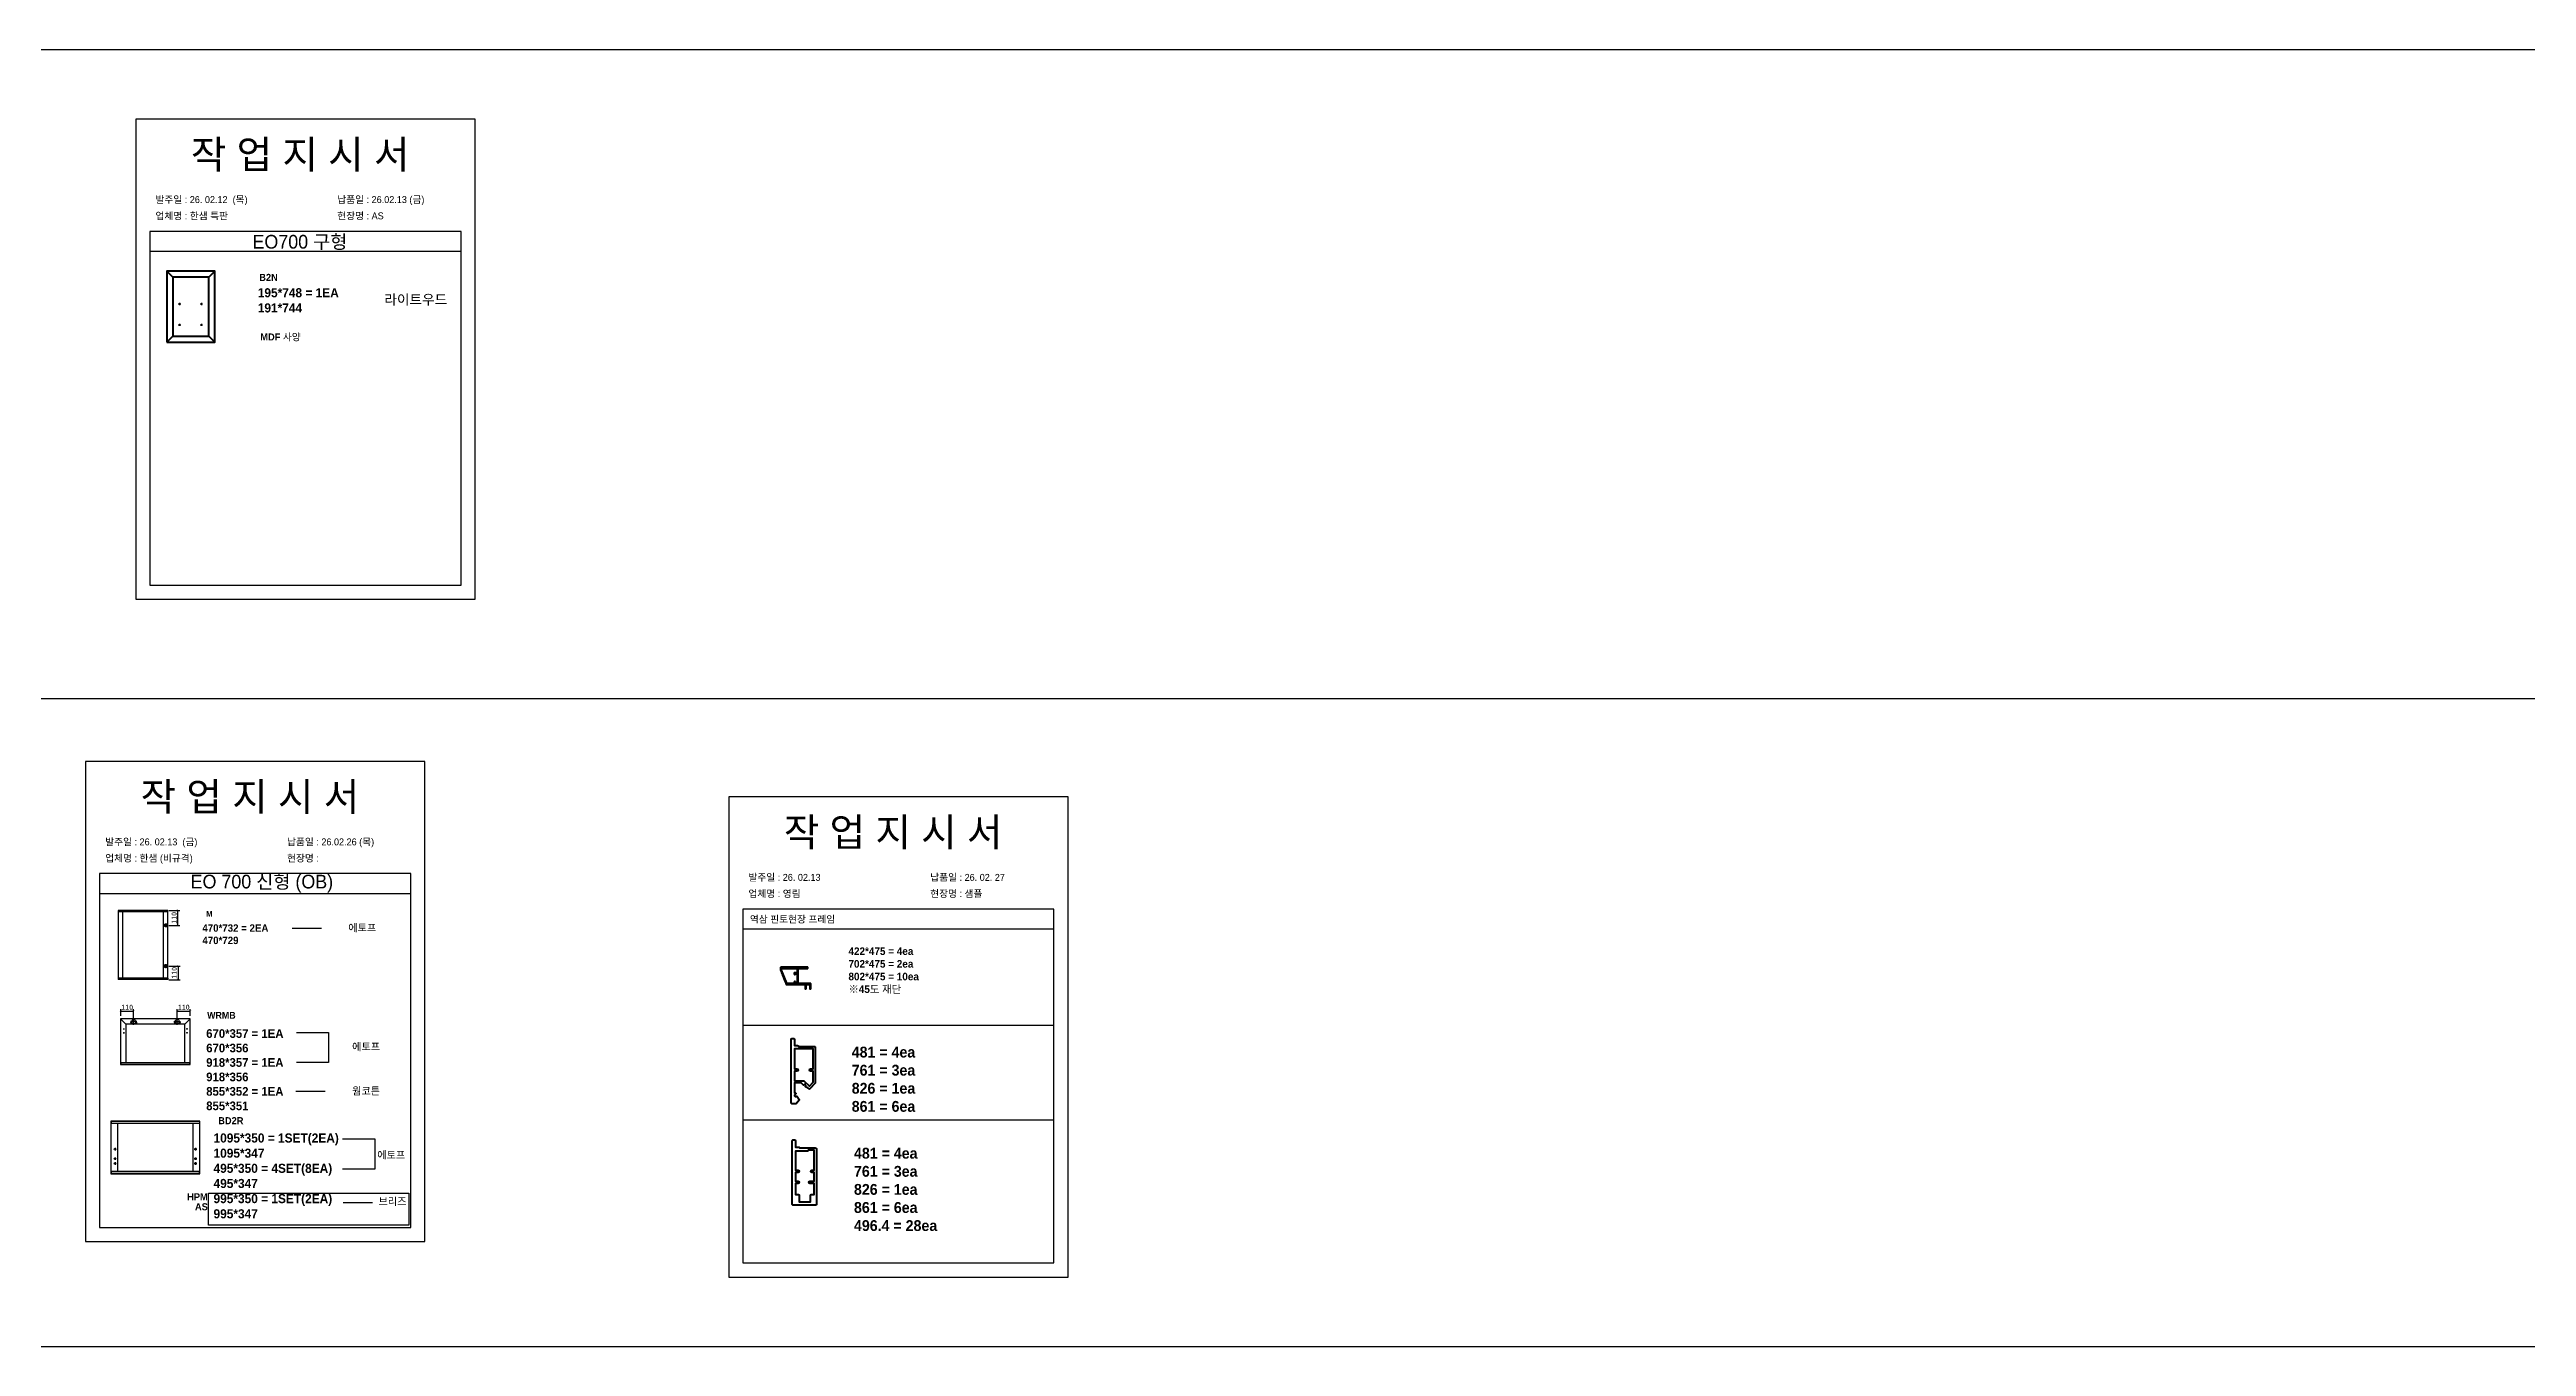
# Model space of a CAD drawing. Header units: millimetres. Extents: x -44117 to 256353, y -2095463 to 65325.
# Drawn here: x 112553 to 124813, y -719009 to -712591 of the extents above; entities that cross this region are included whole.
import ezdxf

# ---------------------------------------------------------------- set-up
doc = ezdxf.new("R2010")
doc.units = ezdxf.units.MM
doc.header["$LTSCALE"] = 10
doc.layers.add('1', color=2, linetype='Continuous', lineweight=40)
doc.layers.add('Layer1', color=7, linetype='Continuous', lineweight=70)
doc.styles.add('MtX_Gulim', font='')
doc.styles.get('MtX_Gulim').set_extended_font_data('Gulim', bold=True)
doc.dimstyles.new('ISO-25', dxfattribs={"dimtxt": 2.5, "dimasz": 2.5, "dimexe": 1, "dimexo": 1, "dimtad": 1, "dimtxsty": 'Standard', "dimblk": 'ARCHTICK', "dimcen": 2.5, "dimadec": 0, "dimazin": 0, "dimtfac": 1, "dimtmove": 0, "dimatfit": 3, "dimfxl": 0, "dimarcsym": 0})

# ---------------------------------------------------------------- blocks, each defined once
blk = doc.blocks.new('_ArchTick')
at = {"color": 0, "linetype": 'ByBlock', "const_width": 0.15}
blk.add_lwpolyline([(-0.5, -0.5), (0.5, 0.5)], dxfattribs=at)
blk = doc.blocks.new('*D4916')
at = {"color": 0, "lineweight": -2}
for p, q in [((113143, -716851), (113198, -716851)), ((113143, -716925), (113198, -716925)), ((113188, -716925), (113188, -716851))]:
    blk.add_line(p, q, dxfattribs=at)
at = {"layer": 'Defpoints', "color": 0}
for p in [(113128, -716851), (113128, -716925), (113188, -716851)]:
    blk.add_point(p, dxfattribs=at)
at = {"color": 0, "lineweight": -2, "xscale": 10, "yscale": 10, "zscale": 10}
for p, rotation in [((113188, -716851), 90), ((113188, -716925), 270)]:
    blk.add_blockref('_ArchTick', p, dxfattribs=dict(at, rotation=rotation))
at = {"color": 0, "insert": (113169, -716888), "char_height": 25, "attachment_point": 5, "rotation": 90}
blk.add_mtext('110', dxfattribs=at)
blk = doc.blocks.new('*D4917')
at = {"color": 0, "lineweight": -2}
for p, q in [((113143, -717127), (113199, -717127)), ((113143, -717194), (113199, -717194)), ((113189, -717127), (113189, -717194))]:
    blk.add_line(p, q, dxfattribs=at)
at = {"layer": 'Defpoints', "color": 0}
for p in [(113128, -717127), (113128, -717194), (113189, -717194)]:
    blk.add_point(p, dxfattribs=at)
at = {"color": 0, "lineweight": -2, "xscale": 10, "yscale": 10, "zscale": 10}
for p, rotation in [((113189, -717127), 90), ((113189, -717194), 270)]:
    blk.add_blockref('_ArchTick', p, dxfattribs=dict(at, rotation=rotation))
at = {"color": 0, "insert": (113170, -717160), "char_height": 25, "attachment_point": 5, "rotation": 90}
blk.add_mtext('110', dxfattribs=at)
blk = doc.blocks.new('*D4918')
at = {"color": 0, "lineweight": -2}
for p, q in [((112905, -717373), (112905, -717339)), ((112969, -717386), (112969, -717339)), ((112905, -717349), (112969, -717349))]:
    blk.add_line(p, q, dxfattribs=at)
at = {"layer": 'Defpoints', "color": 0}
for p in [(112905, -717388), (112969, -717349), (112969, -717401)]:
    blk.add_point(p, dxfattribs=at)
at = {"color": 0, "lineweight": -2, "xscale": 10, "yscale": 10, "zscale": 10, "rotation": 180}
blk.add_blockref('_ArchTick', (112905, -717349), dxfattribs=at)
at = {"color": 0, "lineweight": -2, "xscale": 10, "yscale": 10, "zscale": 10}
blk.add_blockref('_ArchTick', (112969, -717349), dxfattribs=at)
at = {"color": 0, "insert": (112937, -717330), "char_height": 25, "attachment_point": 5}
blk.add_mtext('110', dxfattribs=at)
blk = doc.blocks.new('*D4919')
at = {"color": 0, "lineweight": -2}
for p, q in [((113185, -717386), (113185, -717339)), ((113249, -717373), (113249, -717339)), ((113185, -717349), (113249, -717349))]:
    blk.add_line(p, q, dxfattribs=at)
at = {"layer": 'Defpoints', "color": 0}
for p in [(113185, -717401), (113249, -717349), (113249, -717388)]:
    blk.add_point(p, dxfattribs=at)
at = {"color": 0, "lineweight": -2, "xscale": 10, "yscale": 10, "zscale": 10, "rotation": 180}
blk.add_blockref('_ArchTick', (113185, -717349), dxfattribs=at)
at = {"color": 0, "lineweight": -2, "xscale": 10, "yscale": 10, "zscale": 10}
blk.add_blockref('_ArchTick', (113249, -717349), dxfattribs=at)
at = {"color": 0, "insert": (113217, -717330), "char_height": 25, "attachment_point": 5}
blk.add_mtext('110', dxfattribs=at)

msp = doc.modelspace()

# ---------------------------------------------------------------- linework, layer by layer
at = {"color": 1}
for p, q in [((104015.69829, -712590.66544), (196284.84516, -712590.66544)), ((104015.69829, -712590.66544), (196284.84516, -712590.66544)), ((104015.69829, -715802.93027), (196284.84516, -715802.93027)), ((104015.69829, -715802.93027), (196284.84516, -715802.93027)), ((104015.69829, -719008.93289), (196284.84516, -719008.93289)), ((104015.69829, -719008.93289), (196284.84516, -719008.93289))]:
    msp.add_line(p, q, dxfattribs=at)
for p, q in [((114589.39611, -713490.3416), (113049.39611, -713490.3416)), ((114589.39611, -713590.3416), (113049.39611, -713590.3416)), ((113189.83928, -713849.55034), (113202.04304, -713849.55034)), ((113196.21985, -713844.62923), (113196.21985, -713855.26352)), ((113298.01565, -713849.55034), (113310.21941, -713849.55034)), ((113304.39622, -713844.62923), (113304.39622, -713855.26352)), ((113189.83928, -713952.59292), (113202.04304, -713952.59292)), ((113196.21985, -713947.67181), (113196.21985, -713958.3061)), ((113298.01565, -713952.59292), (113310.21941, -713952.59292)), ((113304.39622, -713947.67181), (113304.39622, -713958.3061)), ((114340.75598, -716669.0365), (112800.75598, -716669.0365)), ((114340.75598, -716769.0365), (112800.75598, -716769.0365)), ((117524.45774, -716844.63964), (115984.45774, -716844.63964)), ((112892.42151, -716851.59139), (112892.42151, -717193.47828)), ((113138.92215, -716852.03412), (112892.42151, -716852.03412)), ((113138.92215, -716858.72428), (112892.42151, -716858.72428)), ((113138.67619, -716851.34543), (112892.66747, -716851.34543)), ((112914.31211, -716858.23236), (112914.31211, -717186.34539)), ((113116.78559, -717186.34539), (113116.78559, -716858.72428)), ((113137.69234, -716858.72428), (113137.69234, -716851.34543)), ((113138.92215, -717193.47828), (113138.92215, -716851.59139)), ((117524.45774, -716944.63964), (115984.45774, -716944.63964)), ((113138.92215, -717186.34539), (112892.42151, -717186.34539)), ((113138.92215, -717193.03555), (112892.42151, -717193.03555)), ((113138.67619, -717193.72425), (112892.66747, -717193.72425)), ((112893.65132, -717193.72425), (112893.65132, -717186.34539)), ((113137.69234, -717186.34539), (113137.69234, -717193.72425)), ((112904.21297, -717388.2824), (112904.21297, -717612.62273)), ((112930.55372, -717414.62315), (112904.29965, -717388.07313)), ((113249.0988, -717387.98644), (112904.50893, -717387.98644)), ((112917.53133, -717437.70831), (112923.4506, -717437.70831)), ((112917.53133, -717456.64997), (112923.4506, -717456.64997)), ((112920.49096, -717434.74867), (112920.49096, -717440.66794)), ((112920.49096, -717453.69033), (112920.49096, -717459.6096)), ((112930.55372, -717414.62315), (112930.55372, -717604.63172)), ((113223.05401, -717414.62315), (112930.55372, -717414.62315)), ((112985.1724, -717401.00883), (112952.88556, -717401.00883)), ((112958.07833, -717406.9281), (112953.34291, -717406.9281)), ((112955.71062, -717404.5604), (112955.71062, -717409.29581)), ((112969.02898, -717417.15225), (112969.02898, -717384.86542)), ((112984.71504, -717406.9281), (112979.97963, -717406.9281)), ((112982.34733, -717404.5604), (112982.34733, -717409.29581)), ((113168.43534, -717401.00883), (113200.72218, -717401.00883)), ((113173.62812, -717406.9281), (113168.8927, -717406.9281)), ((113171.26041, -717404.5604), (113171.26041, -717409.29581)), ((113184.57876, -717417.15225), (113184.57876, -717384.86542)), ((113200.26483, -717406.9281), (113195.52942, -717406.9281)), ((113197.89712, -717404.5604), (113197.89712, -717409.29581)), ((113223.05401, -717414.62315), (113249.30808, -717388.07313)), ((113223.05401, -717604.03979), (113223.05401, -717414.62315)), ((113236.07641, -717437.70831), (113230.15714, -717437.70831)), ((113236.07641, -717456.64997), (113230.15714, -717456.64997)), ((113233.11678, -717434.74867), (113233.11678, -717440.66794)), ((113233.11678, -717453.69033), (113233.11678, -717459.6096)), ((113249.39476, -717612.62273), (113249.39476, -717388.2824)), ((115984.45774, -717418.43143), (117524.45774, -717418.43143)), ((112904.21297, -717604.03979), (113249.39476, -717604.03979)), ((112904.21297, -717612.09), (113249.0988, -717612.09)), ((112904.50893, -717612.91869), (113249.0988, -717612.91869)), ((112905.69278, -717604.03979), (112905.69278, -717612.91869)), ((113247.91495, -717612.91869), (113247.91495, -717604.03979)), ((112855.65448, -717895.15961), (112855.65448, -718153.60168)), ((113296.26488, -717895.82608), (112855.65448, -717895.82608)), ((113296.26488, -717905.89717), (112855.65448, -717905.89717)), ((113295.89462, -717894.78935), (112856.02474, -717894.78935)), ((112857.50579, -717894.78935), (112857.50579, -717905.89717)), ((112888.97796, -717905.89717), (112888.97796, -718142.86411)), ((113262.94141, -718142.86411), (113262.94141, -717905.89717)), ((113294.41358, -717894.78935), (113294.41358, -717905.89717)), ((113296.26488, -718153.60168), (113296.26488, -717895.15961)), ((115984.45774, -717887.6233), (117524.45774, -717887.6233)), ((112882.86865, -718032.52638), (112870.65005, -718032.52638)), ((112876.75935, -718026.41707), (112876.75935, -718038.63568)), ((112876.75935, -718073.81046), (112876.75935, -718086.02907)), ((113269.05071, -718032.52638), (113281.26932, -718032.52638)), ((113275.16002, -718026.41707), (113275.16002, -718038.63568)), ((113275.16002, -718073.81046), (113275.16002, -718086.02907)), ((113296.26488, -718142.86411), (112855.65448, -718142.86411)), ((113296.26488, -718152.93521), (112855.65448, -718152.93521)), ((112856.02474, -718153.97194), (113295.89462, -718153.97194)), ((112857.50579, -718142.86411), (112857.50579, -718153.97194)), ((112882.86865, -718079.91977), (112870.65005, -718079.91977)), ((112882.86865, -718103.61646), (112870.65005, -718103.61646)), ((112876.75935, -718097.50716), (112876.75935, -718109.72576)), ((113269.05071, -718079.91977), (113281.26932, -718079.91977)), ((113269.05071, -718103.61646), (113281.26932, -718103.61646)), ((113275.16002, -718097.50716), (113275.16002, -718109.72576)), ((113294.41358, -718153.97194), (113294.41358, -718142.86411))]:
    msp.add_line(p, q)
for points in [[(112979.39611, -715311.17187), (114659.39611, -715311.17187), (114659.39611, -712935.17187), (112979.39611, -712935.17187)], [(112730.75598, -718489.86678), (114410.75598, -718489.86678), (114410.75598, -716113.86678), (112730.75598, -716113.86678)], [(115914.45774, -718665.46991), (117594.45774, -718665.46991), (117594.45774, -716289.46991), (115914.45774, -716289.46991)], [(113339.15813, -718250.12587), (114331.29688, -718250.12587), (114331.29688, -718408.01243), (113339.15813, -718408.01243)]]:
    msp.add_lwpolyline(points, close=True)
for points in [[(113049.39611, -713490.3416), (113049.39611, -715241.17187), (114589.39611, -715241.17187), (114589.39611, -713490.3416)], [(112800.75598, -716669.0365), (112800.75598, -718419.86678), (114340.75598, -718419.86678), (114340.75598, -716669.0365)], [(115984.45774, -716844.63964), (115984.45774, -718595.46991), (117524.45774, -718595.46991), (117524.45774, -716844.63964)], [(113752.95785, -716938.68192), (113898.25671, -716938.68192)], [(113775.15732, -717455.3994), (113934.22548, -717455.3994), (113934.22548, -717604.03686), (113775.15732, -717604.03686)], [(113771.69386, -717746.36068), (113916.99271, -717746.36068)], [(114003.03138, -717982.12617), (114162.09954, -717982.12617), (114162.09954, -718130.76363), (114003.03138, -718130.76363)], [(114006.35616, -718296.98252), (114151.65502, -718296.98252)]]:
    msp.add_lwpolyline(points)
for centre, radius in [((112920.49096, -717437.70831), 0.88789), ((112920.49096, -717456.64997), 0.88789), ((112955.71062, -717406.9281), 0.94708), ((112969.02898, -717401.00883), 10.35872), ((112982.34733, -717406.9281), 0.94708), ((113171.26041, -717406.9281), 0.94708), ((113184.57876, -717401.00883), 10.35872), ((113197.89712, -717406.9281), 0.94708), ((113233.11678, -717437.70831), 0.88789), ((113233.11678, -717456.64997), 0.88789), ((112876.75935, -718032.52638), 3.70261), ((112876.75935, -718079.91977), 3.70261), ((113275.16002, -718032.52638), 3.70261), ((113275.16002, -718079.91977), 3.70261), ((112876.75935, -718103.61646), 3.70261), ((113275.16002, -718103.61646), 3.70261)]:
    msp.add_circle(centre, radius)
for centre, radius, start, end in [((113138.67619, -716851.59139), 0.24596, 0, 90), ((112892.66747, -717193.47829), 0.24596, 180, 270), ((113138.67619, -717193.47829), 0.24596, 270, 0), ((112904.50893, -717388.2824), 0.29596, 90, 180), ((113249.0988, -717388.2824), 0.29596, 0, 90), ((112904.50893, -717612.62273), 0.29596, 180, 270), ((113249.0988, -717612.62273), 0.29596, 270, 0), ((112856.02474, -717895.15961), 0.37026, 90, 180), ((113295.89462, -717895.15961), 0.37026, 0, 90), ((112856.02474, -718153.60168), 0.37026, 180, 270), ((113295.89462, -718153.60168), 0.37026, 270, 0)]:
    msp.add_arc(centre, radius, start, end)
at = {"layer": '1', "linetype": 'Continuous'}
msp.add_lwpolyline([(116174.05148, -717131.94994, 0.4142135624), (116171.05148, -717134.94994), (116171.05148, -717134.94994), (116171.05148, -717146.94996), (116175.08291, -717157.07142, 0.2391202845), (116176.10112, -717157.96866, -0.507244027), (116176.45941, -717158.86818, 0.507244027), (116177.35513, -717161.11701, -0.507244027), (116177.71341, -717162.01653, 0.507244027), (116178.60913, -717164.26535, -0.507244027), (116178.96742, -717165.16488, 0.507244027), (116179.86314, -717167.4137, -0.507244027), (116180.22142, -717168.31323, 0.507244027), (116181.11714, -717170.56205, -0.507244027), (116181.47543, -717171.46158, 0.507244027), (116182.37114, -717173.7104, -0.507244027), (116182.72943, -717174.60993, 0.507244027), (116183.62515, -717176.85875, -0.507244027), (116183.98344, -717177.75828, 0.507244027), (116184.87915, -717180.0071, -0.507244027), (116185.23744, -717180.90663, 0.507244027), (116186.13316, -717183.15545, -0.5072440269), (116186.49144, -717184.05498, 0.507244027), (116187.38716, -717186.3038, -0.507244027), (116187.74545, -717187.20333, 0.507244027), (116188.64117, -717189.45215, -0.507244027), (116188.99945, -717190.35168, 0.507244027), (116189.89517, -717192.6005, -0.507244027), (116190.25346, -717193.50003, 0.507244027), (116191.14918, -717195.74885, -0.507244027), (116191.50746, -717196.64838, 0.507244027), (116192.40318, -717198.8972, -0.507244027), (116192.76147, -717199.79673, 0.507244027), (116193.65718, -717202.04555, -0.507244027), (116194.01547, -717202.94508, 0.507244027), (116194.91119, -717205.1939, -0.507244027), (116195.26948, -717206.09343, 0.5070859448), (116196.16446, -717208.34206, -0.5106345368), (116196.51883, -717209.24722, 0.2375027855), (116196.38229, -717210.54641), (116199.02565, -717217.18294, 0.3070783015), (116199.86177, -717217.74991), (116292.25148, -717217.74991), (116292.25148, -717237.24995, 0.4142135624), (116293.75148, -717238.74995), (116296.15148, -717238.74995, 0.4142135624), (116297.65148, -717237.24995), (116297.65148, -717217.74991), (116315.65149, -717217.74991), (116315.65149, -717237.24995, 0.4142135624), (116317.15149, -717238.74995), (116319.55149, -717238.74995, 0.4142135624), (116321.05149, -717237.24995), (116321.05149, -717215.34996), (116321.05148, -717215.34994, 0.4142135624), (116318.05148, -717212.34994), (116318.05148, -717212.34991), (116258.95148, -717212.34991), (116258.95148, -717138.54998), (116304.55148, -717138.54998, 0.4142135624), (116306.05148, -717137.04998), (116306.05148, -717133.44998, 0.4142135624), (116304.55148, -717131.94998), (116174.05148, -717131.94998)], format="xyb", dxfattribs=at)
at = {"layer": '1'}
for points in [[(116202.27483, -717211.78301), (116176.45148, -717146.94996), (116176.45148, -717138.54998), (116253.55148, -717138.54998), (116253.55148, -717159.09998), (116240.65148, -717159.09998, 0.4142135624), (116239.15148, -717160.59998), (116239.15148, -717166.59998, 0.4142135624), (116240.65148, -717168.09998), (116243.05148, -717168.09998, 0.4142135624), (116244.55148, -717166.59998), (116244.55148, -717164.34998), (116253.55148, -717164.34998), (116253.55148, -717212.34998), (116244.55148, -717212.34998), (116244.55148, -717204.84998, 0.4142135624), (116243.05148, -717203.34998), (116240.65148, -717203.34998, 0.4142135624), (116239.15148, -717204.84998), (116239.15148, -717212.34998), (116203.11095, -717212.34998, -0.3070783015)], [(116263.17586, -717790.66595), (116247.55537, -717807.45433, -0.2082908297), (116245.57866, -717808.31514), (116227.85444, -717808.31514, -0.4142135624), (116223.35444, -717803.81514), (116223.35444, -717488.81514, -0.4142135624), (116227.85444, -717484.31514), (116235.05444, -717484.31514, -0.4142135624), (116239.55444, -717488.81514), (116239.55444, -717520.31514), (116257.10444, -717520.31514, -0.4142135624), (116259.80444, -717523.01514), (116259.80444, -717524.81514), (116338.55444, -717524.81514, -0.4142135624), (116343.05444, -717529.31514), (116343.05444, -717703.75331, -0.1895674439), (116342.33115, -717705.59251), (116315.91343, -717733.98539, -0.405078233), (116312.16027, -717734.17947), (116306.89258, -717729.57715, -0.1110445859), (116295.23823, -717724.20252, -0.4429793595), (116294.90464, -717720.21708), (116295.37246, -717719.7154, 0.4142135624), (116295.2392, -717715.89935), (116292.34304, -717713.19863, 0.4142135624), (116288.52699, -717713.33189), (116287.2994, -717714.64833, -0.4142135624), (116283.48335, -717714.78159), (116272.79563, -717704.81514), (116239.55444, -717704.81514), (116239.55444, -717754.31514), (116243.41318, -717754.31514, -0.4142135624), (116246.11318, -717757.01514), (116246.11318, -717757.75158, -0.1898559321), (116245.38784, -717759.59297), (116240.65071, -717764.67292, 0.4142135624), (116240.78397, -717768.48897), (116243.68013, -717771.18969, 0.4142135624), (116247.49618, -717771.05643), (116247.96194, -717770.55695, -0.4447681685), (116251.97159, -717770.62386, -0.1035172082), (116258.15878, -717781.66374, 0.1247014273), (116258.85493, -717782.79248), (116263.07877, -717786.88845, -0.4081778037)], [(116320.10728, -717634.61514), (116332.25444, -717634.61514), (116332.25444, -717535.61514), (116239.55728, -717535.61514), (116239.55728, -717630.11514), (116239.55728, -717634.61514), (116251.70444, -717634.61514, -1), (116251.70444, -717646.31514), (116246.75444, -717646.31514), (116239.55728, -717646.31514), (116239.55728, -717694.01514), (116285.90586, -717694.01514), (116314.01606, -717720.16985), (116332.25444, -717700.56785), (116332.25444, -717646.31514), (116320.10728, -717646.31514, -1)], [(116233.69013, -717986.1754), (116240.89013, -717986.1754, -0.4142135624), (116245.39013, -717990.6754), (116245.39013, -718022.1754), (116262.94013, -718022.1754, -0.4142135624), (116265.64013, -718024.8754), (116265.64013, -718026.6754), (116344.39013, -718026.6754, -0.4142135624), (116348.89013, -718031.1754), (116348.89013, -718305.6754, -0.4142135624), (116344.39013, -718310.1754), (116233.69013, -718310.1754, -0.4142135624), (116229.19013, -718305.6754), (116229.19013, -717990.6754, -0.4142135624)], [(116257.54013, -718148.1754), (116245.39013, -718148.1754), (116245.39013, -718191.3754), (116257.99013, -718191.3754, -1), (116257.99013, -718202.1754), (116245.39013, -718202.1754), (116245.39013, -718256.1754), (116258.89013, -718256.1754, -0.4142135624), (116263.39013, -718260.6754), (116263.39013, -718293.9754), (116320.03521, -718293.9754), (116320.03521, -718260.6754, -0.4142135624), (116324.53521, -718256.1754), (116338.03521, -718256.1754), (116338.03521, -718202.1754), (116316.43521, -718202.1754, -1), (116316.43521, -718191.3754), (116338.03521, -718191.3754), (116338.03521, -718148.1754), (116325.94013, -718148.1754, -1), (116325.94013, -718136.4754), (116338.08729, -718136.4754), (116338.08729, -718037.4754), (116308.39013, -718037.4754), (116308.39013, -718039.2754, -0.4142135624), (116305.69013, -718041.9754), (116245.39013, -718041.9754), (116245.39013, -718136.4754), (116257.54013, -718136.4754, -1)]]:
    msp.add_lwpolyline(points, format="xyb", close=True, dxfattribs=at)
at = {"layer": 'Layer1'}
for p, q in [((113163.59424, -713716.48958), (113133.94389, -713686.83923)), ((113341.49629, -713716.48958), (113371.14663, -713686.83923)), ((113133.94389, -714038.87613), (113163.59424, -714009.22579)), ((113371.14663, -714038.87613), (113341.49629, -714009.22579)), ((113341.49629, -714009.22579), (113371.14663, -714038.87613)), ((113128.28417, -716915.89671), (113128.28417, -716934.02711)), ((113128.28417, -717135.90507), (113128.28417, -717117.77467))]:
    msp.add_line(p, q, dxfattribs=at)
for points in [[(113133.94389, -714038.87613), (113371.14663, -714038.87613), (113371.14663, -713686.83923), (113133.94389, -713686.83923)], [(113163.59424, -714009.22579), (113341.49629, -714009.22579), (113341.49629, -713716.48958), (113163.59424, -713716.48958)], [(113137.34937, -716924.96191), (113119.21897, -716924.96191)], [(113137.34937, -717126.83987), (113119.21897, -717126.83987)]]:
    msp.add_lwpolyline(points, close=True, dxfattribs=at)
for centre in [(113128.28417, -716924.96191), (113128.28417, -717126.83987)]:
    msp.add_circle(centre, 6.04347, dxfattribs=at)

# ---------------------------------------------------------------- texts
at = {"linetype": 'Continuous', "style": 'MtX_Gulim'}
for s, height, p in [('B2N', 35.049344, (113590.75228, -713735.82127)), ('라이트우드', 49.599476, (114209.84068, -713852.85285)), ('MDF 사양', 35.049344, (113595.8596, -714030.55055)), ('M', 28.5847, (113328.11662, -716882.52727)), ('WRMB', 33.437275, (113332.95104, -717386.6815)), ('BD2R', 35.049344, (113387.63227, -717909.12138)), ('HPM', 35.049344, (113233.85024, -718286.08664))]:
    msp.add_text(s, height=height, dxfattribs=at).set_placement(p)
at = {"color": 1, "linetype": 'Continuous', "style": 'MtX_Gulim'}
msp.add_text('AS', height=35.049344, dxfattribs=at).set_placement((113272.68524, -718335.10787))
at = {"attachment_point": 1}
for s, width, gutter_width, heights, insert, char_height in [('{\\fGulim|b0|i0|c129|p50;작 업 지 시 서}', 3307.3198183, 12.5, [-155.84554], (113252.20272, -713039.33438), 140), ('{\\fGulim|b0|i0|c129|p50;업체명 : 한샘 특판}', 3307.3198183, 12.5, [36.11279], (113076.99336, -713396.71098), 34.3), ('\\pt11;{\\fGulim|b0|i0|c129|p50;발주일 : 26. 02.12  (목)}', 3307.3198183, 12.5, [34.50412], (113076.99336, -713316.05481), 34.3), ('{\\fGulim|b0|i0|c129|p50;현장명 : AS}', 3307.3198183, 12.5, [-38.2735], (113976.97134, -713396.71098), 34.3), ('{\\fGulim|b0|i0|c129|p50;납품일 : 26.02.13 (금)}', 3307.3198183, 12.5, [35.09023], (113976.97134, -713316.05481), 34.3), ('{\\fGulim|b0|i0|c129|p50;EO700 구형}', 1597.0710432, 6.03612, [-75.43626], (113557.29199, -713508.09152), 67.6045736), ('{\\f굴림|b1|i0|c129|p50;195*748 = 1EA^J\\C1;191*744}', 13607.1496112, 175, [-121.36905], (113583.43885, -713771.74191), 45), ('{\\fGulim|b0|i0|c129|p50;작 업 지 시 서}', 3307.3198183, 12.5, [-155.84554], (113003.56258, -716218.02929), 140), ('{\\fGulim|b0|i0|c129|p50;작 업 지 시 서}', 3307.3198183, 12.5, [-155.84554], (116187.26434, -716393.63243), 140), ('{\\fGulim|b0|i0|c129|p50;업체명 : 한샘 (비규격)}', 3307.3198183, 12.5, [36.11279], (112828.35322, -716575.40589), 34.3), ('\\pt11;{\\fGulim|b0|i0|c129|p50;발주일 : 26. 02.13  (금)}', 3307.3198183, 12.5, [34.50412], (112828.35322, -716494.74971), 34.3), ('{\\fGulim|b0|i0|c129|p50;현장명 : }', 3307.3198183, 12.5, [-38.2735], (113728.33121, -716575.40589), 34.3), ('{\\fGulim|b0|i0|c129|p50;납품일 : 26.02.26 (목)}', 3307.3198183, 12.5, [35.09023], (113728.33121, -716494.74971), 34.3), ('{\\fGulim|b0|i0|c129|p50;EO 700 신형 (OB)}', 1597.0710432, 6.03612, [-85.06834], (113251.11199, -716674.56521), 67.6045736), ('{\\fGulim|b0|i0|c129|p50;발주일 : 26. 02.13}', 3307.3198183, 12.5, [34.50412], (116012.05499, -716670.35285), 34.3), ('{\\fGulim|b0|i0|c129|p50;납품일 : 26. 02. 27}', 3307.3198183, 12.5, [37.67976], (116912.03297, -716670.35285), 34.3), ('{\\fGulim|b0|i0|c129|p50;업체명 : 영림}', 3307.3198183, 12.5, [36.11279], (116012.05499, -716751.00902), 34.3), ('{\\fGulim|b0|i0|c129|p50;현장명 : 샘플}', 3307.3198183, 12.5, [38.2735], (116912.03297, -716751.00902), 34.3), ('{\\f굴림|b1|i0|c129|p50;470*732 = 2EA\\P\\C1;470*729}', 11097.3917356, 142.72229, [-98.98325], (113309.17358, -716919.7876), 36.7000174), ('{\\f굴림|b1|i0|c129|p50;에토프}', 11097.3917356, 142.72229, [-40.82634], (114031.66901, -716918.80072), 36.7000174), ('{\\fGulim|b0|i0|c129|p50;역삼 핀토현장 프레임}', 3307.3198183, 12.5, [38.31917], (116019.09719, -716877.67512), 34.3), ('{\\fGulim|b1|i0|c129|p50;422*475 = 4ea\\P702*475 = 2ea\\P802*475 = 10ea\\P※45도 재단}', 2416.4966702, 9.13314, [386.62888], (116507.16616, -717034.01178), 37.5919961), ('{\\f굴림|b1|i0|c129|p50;670*357 = 1EA\\P\\C1;670*356\\P\\C256;918*357 = 1EA\\P\\C1;918*356\\P\\C256;855*352 = 1EA\\P\\C1;855*351}', 12981.2987302, 166.951, [-402.38599], (113328.17606, -717438.90388), 42.930258), ('{\\f굴림|b1|i0|c129|p50;에토프}', 11097.3917356, 142.72229, [-40.82634], (114050.40502, -717507.4348), 36.7000174), ('{\\fGulim|b1|i0|c129|p50;481 = 4ea \\P761 = 3ea\\P826 = 1ea\\P861 = 6ea}', 3452.1381003, 13.04734, [514.97906], (116523.30665, -717525.34809), 53.7028516), ('{\\f굴림|b1|i0|c129|p50;웜코튼}', 11097.3917356, 142.72229, [-39.61272], (114050.40502, -717726.47948), 36.7000174), ('{\\f굴림|b1|i0|c129|p50;1095*350 = 1SET(2EA)^J\\C1;1095*347\\P\\C256;495*350 = 4SET(8EA)\\P\\C1;495*347\\P\\C256;995*350 = 1SET(2EA)\\P\\C1;995*347}', 13607.1496112, 175, [-436.84524], (113364.40512, -717954.80841), 45), ('{\\f굴림|b1|i0|c129|p50;에토프}', 11097.3917356, 142.72229, [-40.82634], (114175.13791, -718042.99914), 36.7000174), ('{\\fGulim|b1|i0|c129|p50;481 = 4ea\\P761 = 3ea\\P826 = 1ea\\P861 = 6ea\\P496.4 = 28ea}', 3452.1381003, 13.04734, [-413.71086], (116534.47789, -718025.81943), 53.7028516), ('{\\f굴림|b1|i0|c129|p50;브리즈}', 11097.3917356, 142.72229, [-40.7778], (114181.55931, -718272.64915), 36.7000174)]:
    msp.add_mtext_dynamic_manual_height_columns(s, width=width, gutter_width=gutter_width, heights=heights, dxfattribs=dict(at, insert=insert, char_height=char_height))

# ---------------------------------------------------------------- dimensions: what is measured, and where the dimension line sits
for base, p1, p2, picture, middle in [((113187.89794, -716851.34543), (113128.28417, -716924.96191), (113128.28417, -716851.34543), '*D4916', (113169.14794, -716888.15367)), ((113188.85142, -717193.72425), (113128.28417, -717126.83987), (113128.28417, -717193.72425), '*D4917', (113170.10142, -717160.28206))]:
    dim = msp.add_linear_dim(base=base, p1=p1, p2=p2, angle=90, text='110', dimstyle='ISO-25', override={"dimscale": 10, "dimasz": 1, "dimexo": 1.5, "dimtxsty": 'Standard'})
    dim.commit()
    dim.dimension.update_dxf_attribs({"geometry": picture, "text_midpoint": middle})
for base, p1, p2, picture, middle in [((112969.02898, -717348.702), (112904.50893, -717388.2824), (112969.02898, -717401.00883), '*D4918', (112936.76896, -717329.952)), ((113249.0988, -717348.702), (113184.57876, -717401.00883), (113249.0988, -717388.2824), '*D4919', (113216.83878, -717329.952))]:
    dim = msp.add_linear_dim(base=base, p1=p1, p2=p2, text='110', dimstyle='ISO-25', override={"dimscale": 10, "dimasz": 1, "dimexo": 1.5, "dimtxsty": 'Standard'})
    dim.commit()
    dim.dimension.update_dxf_attribs({"geometry": picture, "text_midpoint": middle})

doc.saveas('drawing.dxf')
